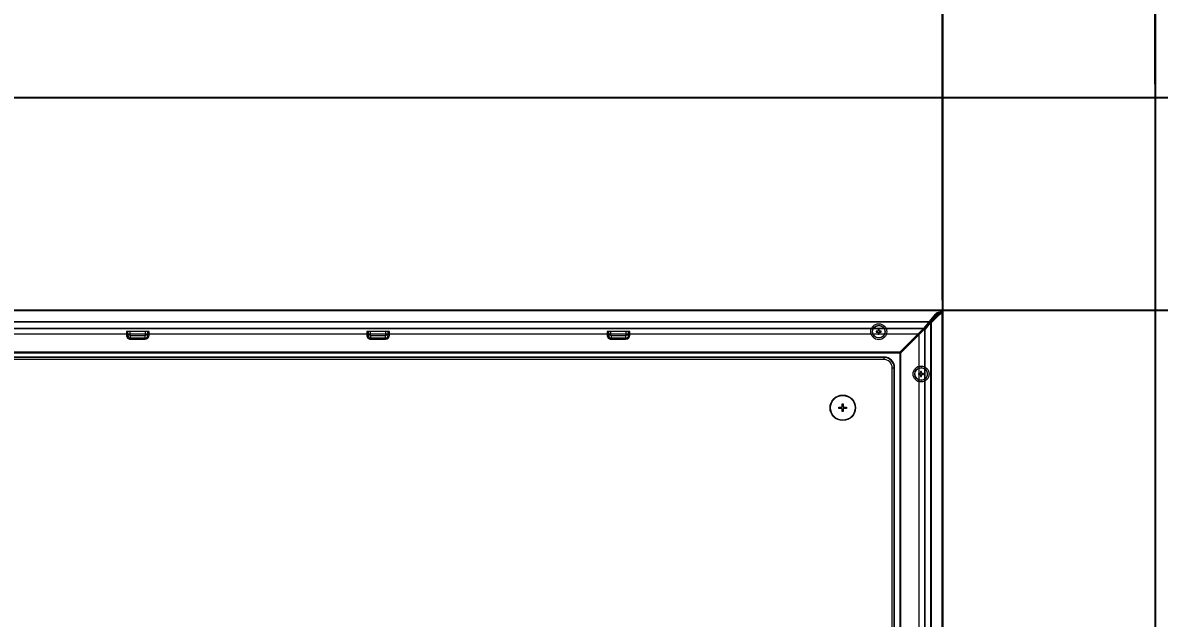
# Model space of a CAD drawing. Header units: millimetres. Extents: x -71336 to -35435, y -26189 to 22712.
# Drawn here: x -68747 to -68213, y -17080 to -16800 of the extents above; entities that cross this region are included whole.
import ezdxf

# ---------------------------------------------------------------- set-up
doc = ezdxf.new("R2010")
doc.units = ezdxf.units.MM
doc.linetypes.add('AM_ISO02W050x2', pattern=[3.75, 3, -0.75])
doc.layers.add('SC - Dimensions', color=1, linetype='Continuous')
doc.layers.add('SC - Layout', color=252, linetype='Continuous')
doc.layers.add('SC - Equipment', color=7, linetype='Continuous', lineweight=13)
doc.layers.add('SC - Xlines', color=252, linetype='Continuous', plot=False)
doc.styles.get("Standard").update_dxf_attribs({"font": 'arial.ttf', "height": 35})
doc.dimstyles.new('MJC', dxfattribs={"dimscale": 25, "dimtxt": 35, "dimasz": 1, "dimexe": 0.25, "dimexo": 0.25, "dimgap": 0.25, "dimtad": 1, "dimdec": 0, "dimzin": 0, "dimdsep": 46, "dimtxsty": 'Standard', "dimcen": 0.09, "dimclrd": 1, "dimclre": 1, "dimclrt": 7, "dimadec": 0, "dimazin": 0, "dimtfac": 1, "dimtdec": 0, "dimtofl": 0, "dimtmove": 0, "dimatfit": 3, "dimfxl": 1, "dimtolj": 1, "dimtzin": 0, "dimarcsym": 0})

# ---------------------------------------------------------------- blocks, each defined once
blk = doc.blocks.new('SONY FW-49XE8001 - BACK')
at = {"layer": 'SC - Equipment', "color": 251, "true_color": 0x636466, "transparency": 33554495}
for points in [[(-546.71, 7.3, -0.349751), (-547.01, 7.06, -0.414221), (-548.01, 8.06), (-548.01, 639.46, -0.414141), (-547.71, 639.76), (-547.42, 639.76, -0.184459), (-546.12, 639.18), (-528.09, 621.15, 0.198958), (-527.88, 621.06), (527.57, 621.06, 0.199415), (527.78, 621.15), (545.81, 639.18, -0.198938), (547.28, 639.76, 0.199), (546.01, 639.24), (527.78, 621.01, 0.19808), (527.69, 620.8), (527.69, 358.21)], [(546.41, 7.29, 0.339074), (546.69, 7.06, 0.414307), (547.69, 8.06), (547.69, 639.46, 0.414035), (547.4, 639.76), (547.09, 639.76, 0.414129), (547.4, 640.06, 0.414235), (546.39, 641.06), (-546.7, 641.06, 0.414203), (-547.71, 640.06, 0.394513), (-547.43, 639.76)], [(546.3, 639.02, -0.198905), (547.36, 639.46), (547.69, 639.46)], [(547.18, 640.06, 0.137492), (547.04, 640.41, 0.304348), (546.39, 640.85)], [(547.28, 640.52), (547.28, 640.52), (547.28, 640.53), (547.28, 640.53), (547.27, 640.52), (547.27, 640.52), (547.24, 640.51), (547.24, 640.51), (547.22, 640.5), (547.22, 640.5), (547.2, 640.49), (547.18, 640.48), (547.15, 640.47), (547.13, 640.46), (547.11, 640.45), (547.09, 640.44), (547.07, 640.43), (547.06, 640.42), (547.04, 640.41), (546.72, 640.09, 0.229455), (546.67, 639.97), (546.67, 639.95), (546.68, 639.92), (546.69, 639.89), (546.69, 639.86), (546.7, 639.83), (546.7, 639.81), (546.7, 639.78), (546.71, 639.77), (546.71, 639.74), (546.7, 639.72), (546.7, 639.71), (546.7, 639.7), (546.7, 639.69), (546.69, 639.69)], [(547.4, 640.06), (547.17, 640.06, 0.05642), (546.67, 639.97)], [(547.3, 639.93, 0.011242), (547.24, 639.99, 0.010233), (547.17, 640.06)], [(547.36, 639.46, 0.047972), (547.35, 639.64), (547.35, 639.65), (547.34, 639.66), (547.34, 639.68), (547.34, 639.69), (547.33, 639.7), (547.33, 639.72), (547.32, 639.73), (547.32, 639.74), (547.31, 639.75), (547.3, 639.76), (547.29, 639.76), (547.27, 639.82), (547.27, 639.82), (547.27, 639.83), (547.28, 639.83), (547.28, 639.83), (547.28, 639.84), (547.28, 639.84), (547.28, 639.84), (547.28, 639.84), (547.28, 639.85), (547.28, 639.85), (547.28, 639.85), (547.28, 639.86), (547.28, 639.86), (547.28, 639.86), (547.29, 639.87), (547.29, 639.87), (547.29, 639.87), (547.29, 639.88), (547.29, 639.88), (547.29, 639.88), (547.29, 639.89), (547.29, 639.89)], [(164.61, 631.06), (164.61, 629.26, 0.414322), (165.84, 628.02), (172.84, 628.02, 0.414153), (174.08, 629.26), (174.08, 631.06)], [(277.61, 631.06), (277.61, 629.26, 0.414325), (278.84, 628.02), (285.84, 628.02, 0.414153), (287.08, 629.26), (287.08, 631.06)], [(390.61, 631.06), (390.61, 629.26, 0.414235), (391.84, 628.02), (398.84, 628.02, 0.414189), (400.08, 629.26), (400.08, 631.06)], [(525.18, 358.02), (525.18, 614.08, 0.415584), (520.21, 619.05), (-520.52, 619.05, 0.415538), (-525.49, 614.08), (-525.49, 358.02)], [(524.02, 358.02), (524.02, 613.91), (525.02, 613.91, 0.413697), (520.04, 618.88), (-520.35, 618.88, 0.413723), (-525.33, 613.91), (-524.33, 613.91), (-524.33, 358.02)]]:
    blk.add_lwpolyline(points, format="xyb", dxfattribs=at)
for points in [[(546.39, 641.06), (546.39, 640.85), (-546.7, 640.85), (-546.7, 641.06)], [(-542.14, 635.7), (541.83, 635.7), (541.86, 635.68), (541.88, 635.65), (541.91, 635.62), (541.93, 635.6), (541.96, 635.57), (541.98, 635.54), (542, 635.52), (542.01, 635.5), (542.03, 635.48), (542.04, 635.45), (542.04, 635.43), (542.05, 635.42), (542.04, 635.42), (542.04, 635.41), (541.83, 635.62), (541.83, 635.7), (545.6, 639.47), (545.62, 639.45), (545.64, 639.43), (545.67, 639.4), (545.69, 639.37), (545.72, 639.34), (545.74, 639.32), (545.76, 639.29), (545.78, 639.27), (545.79, 639.24), (545.81, 639.22), (545.81, 639.2), (545.81, 639.19), (545.81, 639.18), (545.81, 639.18)], [(546.01, 639.24), (546.01, 639.24), (546.02, 639.24), (546.03, 639.24), (546.05, 639.23), (546.08, 639.22), (546.1, 639.2), (546.12, 639.19), (546.15, 639.17), (546.18, 639.15), (546.2, 639.12), (546.23, 639.1), (546.26, 639.07), (546.29, 639.04), (546.3, 639.02), (542.34, 635.06), (542.34, 8.26)], [(542.25, 7.96), (542.25, 635.06), (527.99, 620.8), (527.99, 358.21)], [(546.24, 639.43), (546.24, 639.51)], [(546.24, 639.46), (546.25, 639.46), (546.25, 639.46), (546.26, 639.46), (546.26, 639.46), (546.27, 639.46), (546.27, 639.46), (546.28, 639.46), (546.28, 639.46), (546.28, 639.46), (546.29, 639.46), (546.3, 639.46), (546.31, 639.46), (546.32, 639.46), (546.33, 639.46), (546.34, 639.46), (546.35, 639.46), (546.36, 639.46), (546.37, 639.46), (546.38, 639.46), (546.39, 639.46)], [(546.41, 639.56), (546.41, 639.55), (546.4, 639.55), (546.4, 639.54), (546.39, 639.54), (546.39, 639.53), (546.38, 639.53), (546.37, 639.53), (546.37, 639.53), (546.36, 639.53), (546.35, 639.53), (546.35, 639.53)], [(547.4, 639.76), (547.41, 639.76), (547.42, 639.76), (547.42, 639.75), (547.43, 639.74), (547.44, 639.72), (547.45, 639.7), (547.45, 639.68), (547.46, 639.64), (547.47, 639.61), (547.47, 639.58), (547.47, 639.55), (547.48, 639.52), (547.48, 639.49), (547.48, 639.46), (547.48, 8.06), (547.69, 8.06)], [(165.67, 631.06), (165.67, 629.26), (164.04, 629.26)], [(174.65, 629.26), (173.02, 629.26), (173.02, 631.06)], [(278.67, 631.06), (278.67, 629.26), (277.04, 629.26)], [(287.65, 629.26), (286.02, 629.26), (286.02, 631.06)], [(391.67, 631.06), (391.67, 629.26), (390.04, 629.26)], [(400.64, 629.26), (399.02, 629.26), (399.02, 631.06)], [(517.06, 631.21), (517.06, 630.71)], [(517.95, 631.6), (517.44, 631.6)], [(518.33, 631.21), (518.33, 630.71)], [(542.16, 635.53), (542.23, 635.45)], [(172.84, 627.46), (172.84, 629.09), (165.84, 629.09), (165.84, 627.46)], [(285.84, 627.46), (285.84, 629.09), (278.84, 629.09), (278.84, 627.46)], [(398.84, 627.46), (398.84, 629.09), (391.84, 629.09), (391.84, 627.46)], [(517.95, 630.33), (517.44, 630.33)], [(536.92, 630.15), (536.85, 630.22)], [(527.57, 621.06), (527.57, 621.36), (527.78, 621.15)], [(527.69, 620.8), (527.99, 620.8), (527.78, 621.01)], [(531.7, 625.07), (531.85, 625.07)], [(520.21, 619.05), (520.04, 618.88), (520.04, 617.89), (-520.35, 617.89), (-520.35, 618.88), (-520.52, 619.05)], [(525.02, 358.02), (525.02, 613.91), (525.18, 614.08)], [(536.96, 611.31), (536.96, 610.81)], [(537.84, 611.7), (537.34, 611.7)], [(537.84, 610.43), (537.34, 610.43)], [(538.23, 611.31), (538.23, 610.81)], [(499.59, 594.92), (499.59, 595.42)], [(501.04, 596.37), (500.54, 596.37)], [(501.04, 593.97), (500.54, 593.97)], [(501.99, 594.92), (501.99, 595.42)]]:
    blk.add_lwpolyline(points, dxfattribs=at)
for points in [[(544.94, 638.17, 0.006857), (544.87, 638.24, -0.005595)], [(544.95, 638.18, 0.004683), (544.88, 638.25, -0.004475)], [(174.65, 629.26), (174.65, 631.06), (164.04, 631.06), (164.04, 629.26, 0.414214), (165.84, 627.46), (172.84, 627.46, 0.414187)], [(287.65, 629.26), (287.65, 631.06), (277.04, 631.06), (277.04, 629.26, 0.414214), (278.84, 627.46), (285.84, 627.46, 0.414187)], [(400.64, 629.26), (400.64, 631.06), (390.04, 631.06), (390.04, 629.26, 0.414214), (391.84, 627.46), (398.84, 627.46, 0.414182)]]:
    blk.add_lwpolyline(points, format="xyb", close=True, dxfattribs=at)
for points in [[(541.83, 635.62), (527.57, 621.36), (-527.88, 621.36), (-542.14, 635.62)], [(517.44, 630.71), (517.44, 629.81), (517.95, 629.81), (517.95, 630.71), (518.84, 630.71), (518.84, 631.21), (517.95, 631.21), (517.95, 632.11), (517.44, 632.11), (517.44, 631.21), (516.55, 631.21), (516.55, 630.71)], [(542.04, 635.27), (542.25, 635.06), (542.34, 635.06), (542.32, 635.08), (542.29, 635.1), (542.26, 635.13), (542.24, 635.15), (542.21, 635.18), (542.18, 635.2), (542.15, 635.22), (542.13, 635.24), (542.11, 635.25), (542.08, 635.27), (542.06, 635.27), (542.05, 635.27), (542.05, 635.27)], [(537.34, 610.81), (537.34, 609.91), (537.84, 609.91), (537.84, 610.81), (538.74, 610.81), (538.74, 611.31), (537.84, 611.31), (537.84, 612.21), (537.34, 612.21), (537.34, 611.31), (536.44, 611.31), (536.44, 610.81)], [(500.54, 596.97), (501.04, 596.97), (501.04, 595.42), (502.6, 595.42), (502.6, 594.92), (501.04, 594.92), (501.04, 593.37), (500.54, 593.37), (500.54, 594.92), (498.99, 594.92), (498.99, 595.42), (500.54, 595.42)]]:
    blk.add_lwpolyline(points, close=True, dxfattribs=at)
for centre, radius in [((517.69, 630.96), 3.75), ((517.69, 630.96), 3), ((517.69, 630.96), 2.9), ((537.59, 611.06), 3.75), ((537.59, 611.06), 3), ((537.59, 611.06), 2.9), ((500.79, 595.17), 6), ((500.79, 595.17), 5.8)]:
    blk.add_circle(centre, radius, dxfattribs=at)
for centre, radius, start, end in [((540.49, 633.87), 5.49, 43.8711, 44.9182), ((542.14, 635.49), 3.67, 43.6121, 45.1772), ((542.07, 635.6), 4.6, 42.2921, 43.5535), ((543.14, 636.62), 3.19, 41.7676, 43.5904), ((547.25, 637.81), 2.34, 102.9067, 134.6932), ((546.31, 639.84), 0.317, 263.9262, 275.7007), ((546.68, 639.47), 0.289, 153.2982, 165.12), ((546.69, 640.01), 0.614, 348.8851, 352.6514), ((545.82, 638.73), 1.9, 37.3669, 39.1659), ((165.84, 629.26), 0.178, 179.9248, 269.9715), ((172.84, 629.26), 0.179, 270.0115, 359.9829), ((278.85, 629.26), 0.179, 180.043, 269.9715), ((285.84, 629.26), 0.179, 270.0115, 359.9829), ((391.85, 629.26), 0.179, 180.043, 269.9672), ((398.84, 629.26), 0.179, 270.0115, 359.9829), ((495.95, 589.37), 53.6, 44.8608, 44.9677), ((344.68, 438.83), 268.42, 44.8608, 44.8822), ((503.69, 597.13), 44.74, 44.8074, 44.9356), ((530.53, 623.85), 8.63, 44.5391, 45.2039), ((520.05, 613.92), 3.97, 359.8658, 90.1311)]:
    blk.add_arc(centre, radius, start, end, dxfattribs=at)
blk = doc.blocks.new('*D143')
at = {"layer": 'Defpoints', "color": 0, "transparency": 16777216}
for p in [(-68315.05, -16734.97), (-69410.75, -16936.57), (-68315.05, -16936.57)]:
    blk.add_point(p, dxfattribs=at)
at = {"layer": 'SC - Dimensions', "color": 1, "lineweight": -2, "transparency": 16777216}
for p, q in [((-69410.75, -16930.32), (-69410.75, -16728.72)), ((-68315.05, -16930.32), (-68315.05, -16728.72)), ((-69385.75, -16734.97), (-68340.05, -16734.97))]:
    blk.add_line(p, q, dxfattribs=at)
at = {"layer": 'SC - Dimensions', "color": 1, "transparency": 16777216}
for points in [[(-69385.75, -16730.8), (-69385.75, -16739.13), (-69410.75, -16734.97)], [(-68340.05, -16730.8), (-68340.05, -16739.13), (-68315.05, -16734.97)]]:
    blk.add_solid(points, dxfattribs=at)
at = {"layer": 'SC - Dimensions', "color": 7, "transparency": 16777216, "insert": (-68862.9, -16710.85), "char_height": 35, "attachment_point": 5, "bg_fill": 3, "box_fill_scale": 1.1, "bg_fill_color": 256, "bg_fill_true_color": 13158600, "bg_fill_transparency": 0}
blk.add_mtext('\\A1;1096', dxfattribs=at)
blk = doc.blocks.new('SONY FW-49XE8001 - FRONT')
at = {"layer": 'SC - Equipment'}
for points in [[(539.44, 632.38, -0.228519), (539.21, 632.26), (-539.21, 632.26, -0.228411), (-539.42, 632.35), (-544.71, 639.01, 0.228605), (-546.28, 639.76), (-547.55, 639.76, 0.414213), (-547.85, 639.46), (-547.85, 8.06, 0.414203), (-546.85, 7.06, 0.414178), (-546.55, 7.36)], [(547.25, 639.76, 0.41407), (547.55, 640.06, 0.414221), (546.55, 641.06), (-546.55, 641.06, 0.414232), (-547.55, 640.06, 0.414128), (-547.25, 639.76)], [(546.55, 7.36, 0.414163), (546.85, 7.06, 0.414203), (547.85, 8.06), (547.85, 639.46, 0.414213), (547.55, 639.76), (546.28, 639.76, 0.228583), (544.71, 639.01), (539.42, 632.35, 0.169509), (539.35, 632.16), (539.35, 23.24, 0.120586), (539.38, 23.1)], [(546.55, 640.76, -0.414281), (547.25, 640.06), (547.25, 639.76)]]:
    blk.add_lwpolyline(points, format="xyb", dxfattribs=at)
for points in [[(546.55, 641.06), (546.55, 640.76), (-546.55, 640.76), (-546.55, 641.06)], [(-539.42, 632.35), (-539.65, 632.16), (-544.95, 638.82), (-544.48, 639.2), (-539.21, 632.56), (539.21, 632.56), (544.48, 639.2), (544.95, 638.82), (539.65, 632.16), (539.35, 632.16)], [(547.55, 640.06), (546.28, 640.06), (546.28, 639.46), (547.85, 639.46)], [(547.55, 639.76), (547.55, 8.06), (547.85, 8.06)], [(539.17, 23.16), (539.17, 22.86), (546.06, 9.59), (546.59, 9.86), (539.65, 23.24), (539.65, 632.16), (539.42, 632.35)], [(539.44, 632.38), (539.21, 632.56), (539.21, 632.26)]]:
    blk.add_lwpolyline(points, dxfattribs=at)
blk.add_lwpolyline([(536.89, 629.76), (-536.89, 629.76), (-536.89, 25.76), (536.89, 25.76)], close=True, dxfattribs=at)
for radius, start, end in [(2.3, 90.0044, 141.5024), (1.7, 89.9988, 141.4949)]:
    blk.add_arc((546.28, 637.76), radius, start, end, dxfattribs=at)
blk = doc.blocks.new('*U108')
at = {"layer": 'SC - Xlines', "ltscale": 5}
blk.add_lwpolyline([(-4250, 0), (4250, 0)], dxfattribs=at)
blk = doc.blocks.new('*U109')
at = {"layer": 'SC - Xlines', "color": 0, "linetype": 'ByBlock', "lineweight": -2, "transparency": 16777216}
for p in [(0, 100), (0, 0)]:
    blk.add_blockref('*U108', p, dxfattribs=at)
blk = doc.blocks.new('*U172')
at = {"layer": 'SC - Xlines', "ltscale": 5}
blk.add_lwpolyline([(0, 1540), (0, -1540)], dxfattribs=at)
blk = doc.blocks.new('*U173')
at = {"layer": 'SC - Xlines', "color": 0, "linetype": 'ByBlock', "lineweight": -2, "transparency": 16777216}
for p in [(-100, 0), (0, 0)]:
    blk.add_blockref('*U172', p, dxfattribs=at)
blk = doc.blocks.new('*D177')
at = {"layer": 'Defpoints', "color": 0, "ltscale": 5, "transparency": 16777216}
for p in [(-69510.75, -16634.97), (-69510.75, -16834.97), (-68215.05, -16834.97)]:
    blk.add_point(p, dxfattribs=at)
at = {"layer": 'SC - Dimensions', "color": 251, "lineweight": -2, "ltscale": 5, "transparency": 16777216}
for p, q in [((-69510.75, -16828.72), (-69510.75, -16628.72)), ((-68215.05, -16828.72), (-68215.05, -16628.72)), ((-68240.05, -16634.97), (-69485.75, -16634.97))]:
    blk.add_line(p, q, dxfattribs=at)
at = {"layer": 'SC - Dimensions', "color": 251, "ltscale": 5, "transparency": 16777216}
for points in [[(-69485.75, -16630.8), (-69485.75, -16639.13), (-69510.75, -16634.97)], [(-68240.05, -16630.8), (-68240.05, -16639.13), (-68215.05, -16634.97)]]:
    blk.add_solid(points, dxfattribs=at)
at = {"layer": 'SC - Dimensions', "color": 7, "ltscale": 5, "transparency": 16777216, "insert": (-68861.02, -16610.85), "char_height": 35, "attachment_point": 5, "bg_fill": 3, "box_fill_scale": 1.1, "bg_fill_color": 256, "bg_fill_true_color": 13158600, "bg_fill_transparency": 0}
blk.add_mtext('\\A1;1296', dxfattribs=at)

msp = doc.modelspace()

# ---------------------------------------------------------------- linework, layer by layer
at = {"layer": 'SC - Layout', "linetype": 'AM_ISO02W050x2', "ltscale": 5}
msp.add_lwpolyline([(-69510.749, -16834.968), (-68215.049, -16834.968), (-68215.049, -18768.854), (-69510.749, -18768.854)], close=True, dxfattribs=at)

# ---------------------------------------------------------------- block references
at = {"layer": 'SC - Equipment'}
for name, p in [('SONY FW-49XE8001 - BACK', (-68862.744, -17576.031)), ('SONY FW-49XE8001 - FRONT', (-68862.899, -17576.031))]:
    msp.add_blockref(name, p, dxfattribs=at)
at = {"layer": 'SC - Xlines', "ltscale": 5, "xscale": -1}
msp.add_blockref('*U173', (-68315.049, -17228.854), dxfattribs=at)
at = {"layer": 'SC - Xlines', "ltscale": 5}
msp.add_blockref('*U109', (-66861.022, -16934.968), dxfattribs=at)

# ---------------------------------------------------------------- next in the draw order: dimensions: what is measured, and where the dimension line sits
at = {"layer": 'SC - Dimensions', "ltscale": 5}
dim = msp.add_linear_dim(base=(-69510.749, -16634.968), p1=(-68215.049, -16834.968), p2=(-69510.749, -16834.968), dimstyle='MJC', override={"dimclrd": 251, "dimclre": 251, "dimtfill": 1}, dxfattribs=at)
dim.commit()
dim.dimension.update_dxf_attribs({"geometry": '*D177', "text_midpoint": (-68861.022, -16634.968), "dimtype": 160})

# ---------------------------------------------------------------- next in the draw order: dimensions: what is measured, and where the dimension line sits
at = {"layer": 'SC - Dimensions'}
dim = msp.add_linear_dim(base=(-68315.049, -16734.968), p1=(-69410.749, -16936.568), p2=(-68315.049, -16936.568), dimstyle='MJC', override={"dimtfill": 1}, dxfattribs=at)
dim.commit()
dim.dimension.update_dxf_attribs({"geometry": '*D143', "text_midpoint": (-68862.899, -16734.968), "dimtype": 160})

doc.saveas('drawing.dxf')
